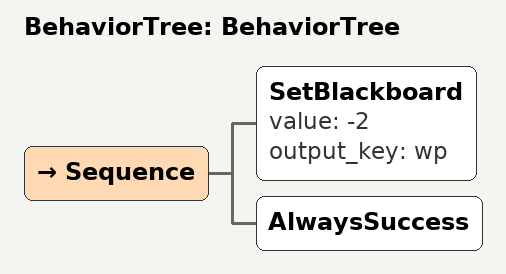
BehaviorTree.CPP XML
<?xml version="1.0" encoding="UTF-8"?>
<root BTCPP_format="4"
      main_tree_to_execute="BehaviorTree">
  <BehaviorTree ID="BehaviorTree">
    <Sequence>
      <SetBlackboard value="-2"
                     output_key="wp"/>
      <AlwaysSuccess/>
    </Sequence>
  </BehaviorTree>

</root>
